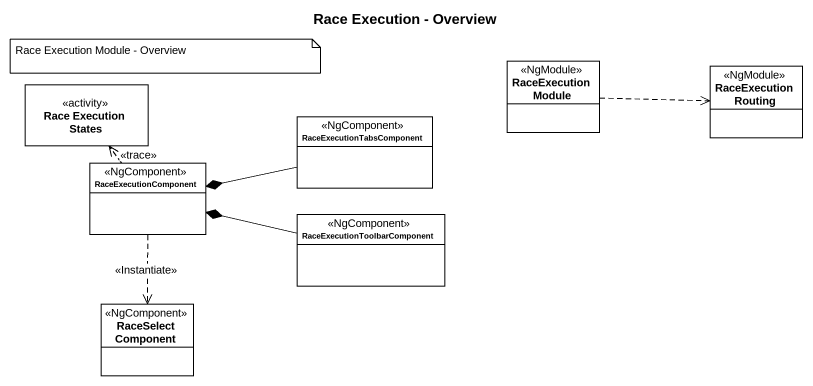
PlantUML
@startuml
title Race Execution - Overview
hide circle
hide empty members
class "Race Execution States" as Race_Execution_States <<activity>>
class RaceExecutionModule <<NgModule>>
class RaceExecutionRouting <<NgModule>>
class RaceExecutionTabsComponent <<NgComponent>>
class RaceExecutionComponent <<NgComponent>>
class "RaceExecutionToolbarComponent" as RaceExecutionToolbarComponen <<NgComponent>>
class RaceSelectComponent <<NgComponent>>
RaceExecutionModule .right.> RaceExecutionRouting
RaceExecutionTabsComponent -left-* RaceExecutionComponent
RaceExecutionComponent .up.> Race_Execution_States : <<trace>>
RaceExecutionComponent ..> RaceSelectComponent : <<Instantiate>>
RaceExecutionToolbarComponen -left-* RaceExecutionComponent
note as N1
  Race Execution Module - Overview
end note
@enduml
